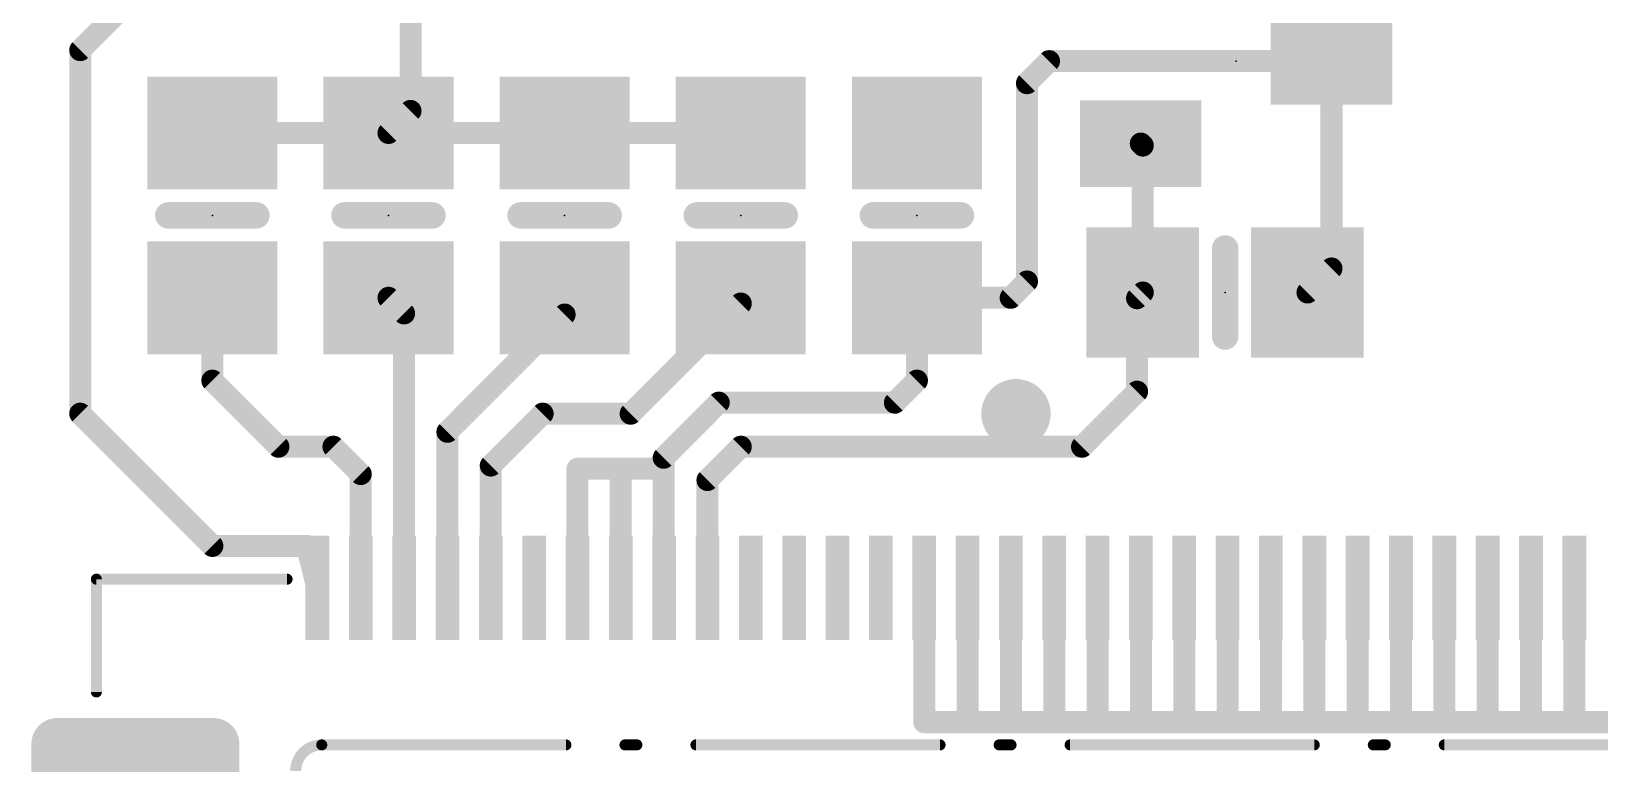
# Model space of a CAD drawing. Extents: x -0.1 to 56.3, y -0.6 to 85.1.
# Drawn here: x 15.56 to 33.66, y 32.8 to 41.24 of the extents above; entities that cross this region are included whole.
import ezdxf

# ---------------------------------------------------------------- set-up
doc = ezdxf.new("R2010")
doc.units = 0
for name, color, linetype in [('1', 12, 'CONTINUOUS'), ('18', 110, 'CONTINUOUS'), ('21', 40, 'CONTINUOUS'), ('23', 53, 'CONTINUOUS'), ('52', 253, 'CONTINUOUS')]:
    doc.layers.add(name, color=color, linetype=linetype)

# ---------------------------------------------------------------- blocks, each defined once
blk = doc.blocks.new('RECT')
blk.add_solid([(-0.5, -0.5), (0.5, -0.5), (-0.5, 0.5), (0.5, 0.5)])
blk = doc.blocks.new('RECT384000X384000R25')
at = {"const_width": 0.3}
blk.add_lwpolyline([(1.05, -0.9), (1.05, 0.9, 0.4142), (0.9, 1.05), (-0.9, 1.05, 0.4142), (-1.05, 0.9), (-1.05, -0.9, 0.4142), (-0.9, -1.05), (0.9, -1.05, 0.4142)], format="xyb", close=True, dxfattribs=at)
blk.add_solid([(-0.9254, -0.9254), (0.9254, -0.9254), (-0.9254, 0.9254), (0.9254, 0.9254)])
blk = doc.blocks.new('ROUNDV')
at = {"const_width": 0.5}
blk.add_lwpolyline([(0, -0.25, 1), (0, 0.25, 1), (0, -0.25)], format="xyb", dxfattribs=at)

msp = doc.modelspace()

# ---------------------------------------------------------------- linework, layer by layer
at = {"layer": '1', "const_width": 0.254}
for points in [[(30.564, 43.411), (30.564, 40.894)], [(19.939, 42.672), (19.939, 40.32)], [(17.0815, 41.9735), (16.129, 41.021)], [(16.129, 41.021), (16.129, 36.83)], [(27.051, 40.64), (27.305, 40.894)], [(27.305, 40.894), (30.564, 40.894)], [(30.564, 38.504), (30.564, 40.894)], [(27.051, 38.354), (27.051, 40.64)], [(19.939, 40.32), (19.685, 40.066)], [(17.653, 40.066), (19.685, 40.066)], [(19.685, 40.066), (21.717, 40.066)], [(21.717, 40.066), (23.749, 40.066)], [(28.364, 39.944), (28.387, 39.921)], [(28.387, 39.921), (28.387, 38.227)], [(30.287, 38.227), (30.564, 38.504)], [(26.863, 38.166), (27.051, 38.354)], [(17.653, 37.211), (17.653, 38.166)], [(19.865, 37.986), (19.685, 38.166)], [(21.717, 37.973), (21.717, 38.166)], [(22.479, 36.83), (23.749, 38.1)], [(23.749, 38.1), (23.749, 38.166)], [(25.781, 37.211), (25.781, 38.166)], [(25.781, 38.166), (26.863, 38.166)], [(28.321, 38.161), (28.387, 38.227)], [(28.321, 37.084), (28.321, 38.161)], [(19.865, 34.822), (19.865, 37.986)], [(20.365, 36.621), (21.717, 37.973)], [(18.415, 36.449), (17.653, 37.211)], [(25.527, 36.957), (25.781, 37.211)], [(27.686, 36.449), (28.321, 37.084)], [(16.129, 36.83), (17.653, 35.306)], [(20.865, 36.232), (21.463, 36.83)], [(21.463, 36.83), (22.479, 36.83)], [(22.86, 36.322), (23.495, 36.957)], [(23.495, 36.957), (25.527, 36.957)], [(26.924, 36.449), (26.924, 36.83)], [(20.365, 34.822), (20.365, 36.621)], [(19.05, 36.449), (18.415, 36.449)], [(19.365, 36.134), (19.05, 36.449)], [(23.365, 36.065), (23.749, 36.449)], [(23.749, 36.449), (26.924, 36.449)], [(26.924, 36.449), (27.686, 36.449)], [(22.86, 36.195), (22.86, 36.322)], [(19.365, 34.822), (19.365, 36.134)], [(20.865, 34.822), (20.865, 36.232)], [(21.865, 34.822), (21.865, 36.195)], [(21.865, 36.195), (22.365, 36.195)], [(22.365, 36.195), (22.86, 36.195)], [(22.365, 34.822), (22.365, 36.195)], [(22.86, 36.195), (22.86, 35.185)], [(23.365, 34.822), (23.365, 36.065)], [(17.653, 35.306), (18.744, 35.306)], [(18.744, 35.306), (18.865, 34.822)], [(22.86, 35.185), (22.865, 34.822)], [(25.865, 34.822), (25.865, 33.274)], [(26.365, 34.822), (26.365, 33.274)], [(26.865, 34.822), (26.865, 33.274)], [(27.365, 34.822), (27.365, 33.274)], [(27.865, 34.822), (27.865, 33.274)], [(28.365, 34.822), (28.365, 33.274)], [(28.865, 34.822), (28.865, 33.274)], [(29.365, 34.822), (29.365, 33.274)], [(29.865, 34.822), (29.865, 33.274)], [(30.365, 34.822), (30.365, 33.274)], [(30.865, 34.822), (30.865, 33.274)], [(31.365, 34.822), (31.365, 33.274)], [(31.865, 34.822), (31.865, 33.274)], [(32.365, 34.822), (32.365, 33.274)], [(32.865, 34.822), (32.865, 33.274)], [(33.365, 34.822), (33.365, 33.274)], [(25.865, 33.274), (26.365, 33.274)], [(26.365, 33.274), (26.865, 33.274)], [(26.865, 33.274), (27.365, 33.274)], [(27.365, 33.274), (27.865, 33.274)], [(27.865, 33.274), (28.365, 33.274)], [(28.365, 33.274), (28.865, 33.274)], [(28.865, 33.274), (29.365, 33.274)], [(29.365, 33.274), (29.865, 33.274)], [(29.865, 33.274), (30.365, 33.274)], [(30.365, 33.274), (30.865, 33.274)], [(31.365, 33.274), (30.865, 33.274)], [(31.365, 33.274), (31.865, 33.274)], [(31.865, 33.274), (32.365, 33.274)], [(32.365, 33.274), (32.865, 33.274)], [(32.865, 33.274), (33.365, 33.274)], [(33.365, 33.274), (33.865, 33.274)]]:
    msp.add_lwpolyline(points, dxfattribs=at)
at = {"layer": '1', "const_width": 0.127}
for points in [[(16.1925, 41.021, 1), (16.0655, 41.021)], [(16.0841, 41.0659, 1), (16.1739, 40.9761)], [(27.305, 40.9575, 1), (27.305, 40.8305)], [(27.3499, 40.8491, 1), (27.2601, 40.9389)], [(30.6275, 40.894, 1), (30.5005, 40.894)], [(30.5005, 40.894, 1), (30.6275, 40.894)], [(30.564, 40.8305, 1), (30.564, 40.9575)], [(27.1145, 40.64, 1), (26.9875, 40.64)], [(27.0061, 40.6849, 1), (27.0959, 40.5951)], [(19.8755, 40.32, 1), (20.0025, 40.32)], [(19.9839, 40.2751, 1), (19.8941, 40.3649)], [(17.653, 40.1295, 1), (17.653, 40.0025)], [(19.685, 40.1295, 1), (19.685, 40.0025)], [(19.6401, 40.1109, 1), (19.7299, 40.0211)], [(19.685, 40.0025, 1), (19.685, 40.1295)], [(21.717, 40.1295, 1), (21.717, 40.0025)], [(21.717, 40.0025, 1), (21.717, 40.1295)], [(23.749, 40.0025, 1), (23.749, 40.1295)], [(28.4089, 39.9889, 1), (28.3191, 39.8991)], [(28.4505, 39.921, 1), (28.3235, 39.921)], [(28.3421, 39.8761, 1), (28.4319, 39.9659)], [(30.5005, 38.504, 1), (30.6275, 38.504)], [(30.6089, 38.4591, 1), (30.5191, 38.5489)], [(26.9875, 38.354, 1), (27.1145, 38.354)], [(27.0959, 38.3091, 1), (27.0061, 38.3989)], [(17.7165, 38.166, 1), (17.5895, 38.166)], [(19.7299, 38.2109, 1), (19.6401, 38.1211)], [(21.7805, 38.166, 1), (21.6535, 38.166)], [(23.8125, 38.166, 1), (23.6855, 38.166)], [(23.7939, 38.0551, 1), (23.7041, 38.1449)], [(25.8445, 38.166, 1), (25.7175, 38.166)], [(25.781, 38.2295, 1), (25.781, 38.1025)], [(26.8181, 38.2109, 1), (26.9079, 38.1211)], [(26.863, 38.1025, 1), (26.863, 38.2295)], [(28.3845, 38.161, 1), (28.2575, 38.161)], [(28.2761, 38.2059, 1), (28.3659, 38.1161)], [(28.3235, 38.227, 1), (28.4505, 38.227)], [(28.4319, 38.1821, 1), (28.3421, 38.2719)], [(30.2421, 38.2719, 1), (30.3319, 38.1821)], [(19.9285, 37.986, 1), (19.8015, 37.986)], [(19.8201, 37.9411, 1), (19.9099, 38.0309)], [(21.6535, 37.973, 1), (21.7805, 37.973)], [(21.7619, 37.9281, 1), (21.6721, 38.0179)], [(23.6855, 38.1, 1), (23.8125, 38.1)], [(17.6979, 37.2559, 1), (17.6081, 37.1661)], [(17.5895, 37.211, 1), (17.7165, 37.211)], [(25.7175, 37.211, 1), (25.8445, 37.211)], [(25.8259, 37.1661, 1), (25.7361, 37.2559)], [(28.2575, 37.084, 1), (28.3845, 37.084)], [(28.3659, 37.0391, 1), (28.2761, 37.1289)], [(16.1739, 36.8749, 1), (16.0841, 36.7851)], [(21.463, 36.8935, 1), (21.463, 36.7665)], [(21.5079, 36.7851, 1), (21.4181, 36.8749)], [(22.4341, 36.8749, 1), (22.5239, 36.7851)], [(22.479, 36.7665, 1), (22.479, 36.8935)], [(23.495, 37.0205, 1), (23.495, 36.8935)], [(23.5399, 36.9121, 1), (23.4501, 37.0019)], [(25.4821, 37.0019, 1), (25.5719, 36.9121)], [(25.527, 36.8935, 1), (25.527, 37.0205)], [(26.9875, 36.83, 1), (26.8605, 36.83)], [(16.0655, 36.83, 1), (16.1925, 36.83)], [(20.4285, 36.621, 1), (20.3015, 36.621)], [(20.3201, 36.6659, 1), (20.4099, 36.5761)], [(18.415, 36.5125, 1), (18.415, 36.3855)], [(18.3701, 36.4041, 1), (18.4599, 36.4939)], [(19.0949, 36.4939, 1), (19.0051, 36.4041)], [(19.05, 36.3855, 1), (19.05, 36.5125)], [(23.749, 36.5125, 1), (23.749, 36.3855)], [(23.7939, 36.4041, 1), (23.7041, 36.4939)], [(26.924, 36.5125, 1), (26.924, 36.3855)], [(26.924, 36.3855, 1), (26.924, 36.5125)], [(27.6411, 36.4939, 1), (27.7309, 36.4041)], [(27.686, 36.3855, 1), (27.686, 36.5125)], [(22.9235, 36.322, 1), (22.7965, 36.322)], [(22.8151, 36.3669, 1), (22.9049, 36.2771)], [(26.8605, 36.449, 1), (26.9875, 36.449)], [(19.4285, 36.134, 1), (19.3015, 36.134)], [(19.3201, 36.0891, 1), (19.4099, 36.1789)], [(20.9285, 36.232, 1), (20.8015, 36.232)], [(20.8201, 36.2769, 1), (20.9099, 36.1871)], [(21.9285, 36.195, 1), (21.8015, 36.195)], [(21.865, 36.2585, 1), (21.865, 36.1315)], [(22.365, 36.2585, 1), (22.365, 36.1315)], [(22.4285, 36.195, 1), (22.3015, 36.195)], [(22.365, 36.1315, 1), (22.365, 36.2585)], [(22.9235, 36.195, 1), (22.7965, 36.195)], [(22.7965, 36.195, 1), (22.9235, 36.195)], [(22.86, 36.1315, 1), (22.86, 36.2585)], [(23.4285, 36.065, 1), (23.3015, 36.065)], [(23.3201, 36.1099, 1), (23.4099, 36.0201)], [(17.653, 35.3695, 1), (17.653, 35.2425)], [(17.6081, 35.2611, 1), (17.6979, 35.3509)], [(18.8056, 35.3214, 1), (18.6824, 35.2906)], [(18.744, 35.2425, 1), (18.744, 35.3695)], [(22.9235, 35.1859, 1), (22.7965, 35.1841)], [(22.7965, 35.185, 1), (22.9235, 35.185)], [(25.9285, 34.822, 1), (25.8015, 34.822)], [(26.4285, 34.822, 1), (26.3015, 34.822)], [(26.9285, 34.822, 1), (26.8015, 34.822)], [(27.4285, 34.822, 1), (27.3015, 34.822)], [(27.9285, 34.822, 1), (27.8015, 34.822)], [(28.4285, 34.822, 1), (28.3015, 34.822)], [(28.9285, 34.822, 1), (28.8015, 34.822)], [(29.4285, 34.822, 1), (29.3015, 34.822)], [(29.9285, 34.822, 1), (29.8015, 34.822)], [(30.4285, 34.822, 1), (30.3015, 34.822)], [(30.9285, 34.822, 1), (30.8015, 34.822)], [(31.4285, 34.822, 1), (31.3015, 34.822)], [(31.9285, 34.822, 1), (31.8015, 34.822)], [(32.4285, 34.822, 1), (32.3015, 34.822)], [(32.9285, 34.822, 1), (32.8015, 34.822)], [(33.4285, 34.822, 1), (33.3015, 34.822)], [(18.8034, 34.8066, 1), (18.9266, 34.8374)], [(19.3015, 34.822, 1), (19.4285, 34.822)], [(19.8015, 34.822, 1), (19.9285, 34.822)], [(20.3015, 34.822, 1), (20.4285, 34.822)], [(20.8015, 34.822, 1), (20.9285, 34.822)], [(21.8015, 34.822, 1), (21.9285, 34.822)], [(22.3015, 34.822, 1), (22.4285, 34.822)], [(22.8015, 34.8211, 1), (22.9285, 34.8229)], [(23.3015, 34.822, 1), (23.4285, 34.822)], [(25.865, 33.3375, 1), (25.865, 33.2105)], [(25.8015, 33.274, 1), (25.9285, 33.274)], [(26.365, 33.3375, 1), (26.365, 33.2105)], [(26.3015, 33.274, 1), (26.4285, 33.274)], [(26.365, 33.2105, 1), (26.365, 33.3375)], [(26.865, 33.3375, 1), (26.865, 33.2105)], [(26.8015, 33.274, 1), (26.9285, 33.274)], [(26.865, 33.2105, 1), (26.865, 33.3375)], [(27.365, 33.3375, 1), (27.365, 33.2105)], [(27.3015, 33.274, 1), (27.4285, 33.274)], [(27.365, 33.2105, 1), (27.365, 33.3375)], [(27.865, 33.3375, 1), (27.865, 33.2105)], [(27.8015, 33.274, 1), (27.9285, 33.274)], [(27.865, 33.2105, 1), (27.865, 33.3375)], [(28.365, 33.3375, 1), (28.365, 33.2105)], [(28.3015, 33.274, 1), (28.4285, 33.274)], [(28.365, 33.2105, 1), (28.365, 33.3375)], [(28.865, 33.3375, 1), (28.865, 33.2105)], [(28.8015, 33.274, 1), (28.9285, 33.274)], [(28.865, 33.2105, 1), (28.865, 33.3375)], [(29.365, 33.3375, 1), (29.365, 33.2105)], [(29.3015, 33.274, 1), (29.4285, 33.274)], [(29.365, 33.2105, 1), (29.365, 33.3375)], [(29.865, 33.3375, 1), (29.865, 33.2105)], [(29.8015, 33.274, 1), (29.9285, 33.274)], [(29.865, 33.2105, 1), (29.865, 33.3375)], [(30.365, 33.3375, 1), (30.365, 33.2105)], [(30.3015, 33.274, 1), (30.4285, 33.274)], [(30.365, 33.2105, 1), (30.365, 33.3375)], [(30.865, 33.3375, 1), (30.865, 33.2105)], [(30.8015, 33.274, 1), (30.9285, 33.274)], [(30.865, 33.2105, 1), (30.865, 33.3375)], [(31.365, 33.3375, 1), (31.365, 33.2105)], [(31.3015, 33.274, 1), (31.4285, 33.274)], [(31.365, 33.2105, 1), (31.365, 33.3375)], [(31.865, 33.3375, 1), (31.865, 33.2105)], [(31.8015, 33.274, 1), (31.9285, 33.274)], [(31.865, 33.2105, 1), (31.865, 33.3375)], [(32.365, 33.3375, 1), (32.365, 33.2105)], [(32.3015, 33.274, 1), (32.4285, 33.274)], [(32.365, 33.2105, 1), (32.365, 33.3375)], [(32.865, 33.3375, 1), (32.865, 33.2105)], [(32.8015, 33.274, 1), (32.9285, 33.274)], [(32.865, 33.2105, 1), (32.865, 33.3375)], [(33.365, 33.3375, 1), (33.365, 33.2105)], [(33.3015, 33.274, 1), (33.4285, 33.274)], [(33.365, 33.2105, 1), (33.365, 33.3375)]]:
    msp.add_lwpolyline(points, format="xyb", dxfattribs=at)
at = {"layer": '21'}
for points, const_width in [([(18.161, 39.116), (17.145, 39.116)], 0.3048), ([(20.193, 39.116), (19.177, 39.116)], 0.3048), ([(22.225, 39.116), (21.209, 39.116)], 0.3048), ([(24.257, 39.116), (23.241, 39.116)], 0.3048), ([(25.273, 39.116), (26.289, 39.116)], 0.3048), ([(29.337, 38.735), (29.337, 37.719)], 0.3048), ([(18.515, 34.922), (16.315, 34.922)], 0.127), ([(16.315, 34.922), (16.315, 33.622)], 0.127)]:
    msp.add_lwpolyline(points, dxfattribs=dict(at, const_width=const_width))
for points, const_width in [([(17.145, 39.1922, 1), (17.145, 39.0398)], 0.1524), ([(18.161, 39.0398, 1), (18.161, 39.1922)], 0.1524), ([(19.177, 39.1922, 1), (19.177, 39.0398)], 0.1524), ([(20.193, 39.0398, 1), (20.193, 39.1922)], 0.1524), ([(21.209, 39.1922, 1), (21.209, 39.0398)], 0.1524), ([(22.225, 39.0398, 1), (22.225, 39.1922)], 0.1524), ([(23.241, 39.1922, 1), (23.241, 39.0398)], 0.1524), ([(24.257, 39.0398, 1), (24.257, 39.1922)], 0.1524), ([(25.273, 39.1922, 1), (25.273, 39.0398)], 0.1524), ([(26.289, 39.0398, 1), (26.289, 39.1922)], 0.1524), ([(29.4132, 38.735, 1), (29.2608, 38.735)], 0.1524), ([(29.2608, 37.719, 1), (29.4132, 37.719)], 0.1524), ([(16.315, 34.9538, 1), (16.315, 34.8903)], 0.0635), ([(16.3468, 34.922, 1), (16.2833, 34.922)], 0.0635), ([(18.515, 34.8903, 1), (18.515, 34.9538)], 0.0635), ([(16.2833, 33.622, 1), (16.3468, 33.622)], 0.0635)]:
    msp.add_lwpolyline(points, format="xyb", dxfattribs=dict(at, const_width=const_width))
at = {"layer": '23'}
for p in [(29.464, 40.894), (17.653, 39.116), (19.685, 39.116), (21.717, 39.116), (23.749, 39.116), (25.781, 39.116), (29.337, 38.227)]:
    msp.add_point(p, dxfattribs=at)
at = {"layer": '52'}
for points, const_width in [([(18.915, 33.012, 0.4142), (18.615, 32.712)], 0.127), ([(18.915, 33.0438, 1), (18.915, 32.9802)], 0.0635), ([(18.915, 32.9802, 1), (18.915, 33.0438)], 0.0635), ([(21.7317, 32.9802, 1), (21.7317, 33.0438)], 0.0635), ([(22.413, 33.0438, 1), (22.413, 32.9802)], 0.0635), ([(22.5503, 32.9802, 1), (22.5503, 33.0438)], 0.0635), ([(23.2317, 33.0438, 1), (23.2317, 32.9802)], 0.0635), ([(26.0483, 32.9802, 1), (26.0483, 33.0438)], 0.0635), ([(26.7297, 33.0438, 1), (26.7297, 32.9802)], 0.0635), ([(26.867, 32.9802, 1), (26.867, 33.0438)], 0.0635), ([(27.5483, 33.0438, 1), (27.5483, 32.9802)], 0.0635), ([(30.365, 32.9802, 1), (30.365, 33.0438)], 0.0635), ([(31.0464, 33.0438, 1), (31.0464, 32.9802)], 0.0635), ([(31.1837, 32.9802, 1), (31.1837, 33.0438)], 0.0635), ([(31.865, 33.0438, 1), (31.865, 32.9802)], 0.0635)]:
    msp.add_lwpolyline(points, format="xyb", dxfattribs=dict(at, const_width=const_width))
at = {"layer": '52', "const_width": 0.127}
for points in [[(21.7317, 33.012), (18.915, 33.012)], [(22.5503, 33.012), (22.413, 33.012)], [(26.0483, 33.012), (23.2317, 33.012)], [(26.867, 33.012), (26.7297, 33.012)], [(30.365, 33.012), (27.5483, 33.012)], [(31.1837, 33.012), (31.0464, 33.012)], [(34.6817, 33.012), (31.865, 33.012)]]:
    msp.add_lwpolyline(points, dxfattribs=at)

# ---------------------------------------------------------------- block references
at = {"layer": '1', "yscale": 1.4, "rotation": 270}
for p in [(30.564, 40.894), (28.364, 39.944)]:
    msp.add_blockref('RECT', p, dxfattribs=at)
at = {"layer": '1', "xscale": 1.3, "yscale": 1.5}
for p, rotation in [((17.653, 40.066), 270), ((19.685, 40.066), 270), ((21.717, 40.066), 270), ((23.749, 40.066), 270), ((25.781, 40.066), 90), ((17.653, 38.166), 270), ((19.685, 38.166), 270), ((21.717, 38.166), 270), ((23.749, 38.166), 270), ((25.781, 38.166), 90)]:
    msp.add_blockref('RECT', p, dxfattribs=dict(at, rotation=rotation))
at = {"layer": '1'}
for p, xscale, yscale in [((28.387, 38.227), 1.3, 1.5), ((30.287, 38.227), 1.3, 1.5), ((18.865, 34.822), 0.275, 1.2), ((19.365, 34.822), 0.275, 1.2), ((19.865, 34.822), 0.275, 1.2), ((20.365, 34.822), 0.275, 1.2), ((20.865, 34.822), 0.275, 1.2), ((21.365, 34.822), 0.275, 1.2), ((21.865, 34.822), 0.275, 1.2), ((22.365, 34.822), 0.275, 1.2), ((22.865, 34.822), 0.275, 1.2), ((23.365, 34.822), 0.275, 1.2), ((23.865, 34.822), 0.275, 1.2), ((24.365, 34.822), 0.275, 1.2), ((24.865, 34.822), 0.275, 1.2), ((25.365, 34.822), 0.275, 1.2), ((25.865, 34.822), 0.275, 1.2), ((26.365, 34.822), 0.275, 1.2), ((26.865, 34.822), 0.275, 1.2), ((27.365, 34.822), 0.275, 1.2), ((27.865, 34.822), 0.275, 1.2), ((28.365, 34.822), 0.275, 1.2), ((28.865, 34.822), 0.275, 1.2), ((29.365, 34.822), 0.275, 1.2), ((29.865, 34.822), 0.275, 1.2), ((30.365, 34.822), 0.275, 1.2), ((30.865, 34.822), 0.275, 1.2), ((31.365, 34.822), 0.275, 1.2), ((31.865, 34.822), 0.275, 1.2), ((32.365, 34.822), 0.275, 1.2), ((32.865, 34.822), 0.275, 1.2), ((33.365, 34.822), 0.275, 1.2)]:
    msp.add_blockref('RECT', p, dxfattribs=dict(at, xscale=xscale, yscale=yscale))
msp.add_blockref('RECT384000X384000R25', (16.765, 32.122), dxfattribs=at)
at = {"layer": '18', "xscale": 0.8001, "yscale": 0.8001}
msp.add_blockref('ROUNDV', (26.924, 36.83), dxfattribs=at)
msp.add_blockref('ROUNDV', (26.924, 36.83), dxfattribs=at)

doc.saveas('drawing.dxf')
